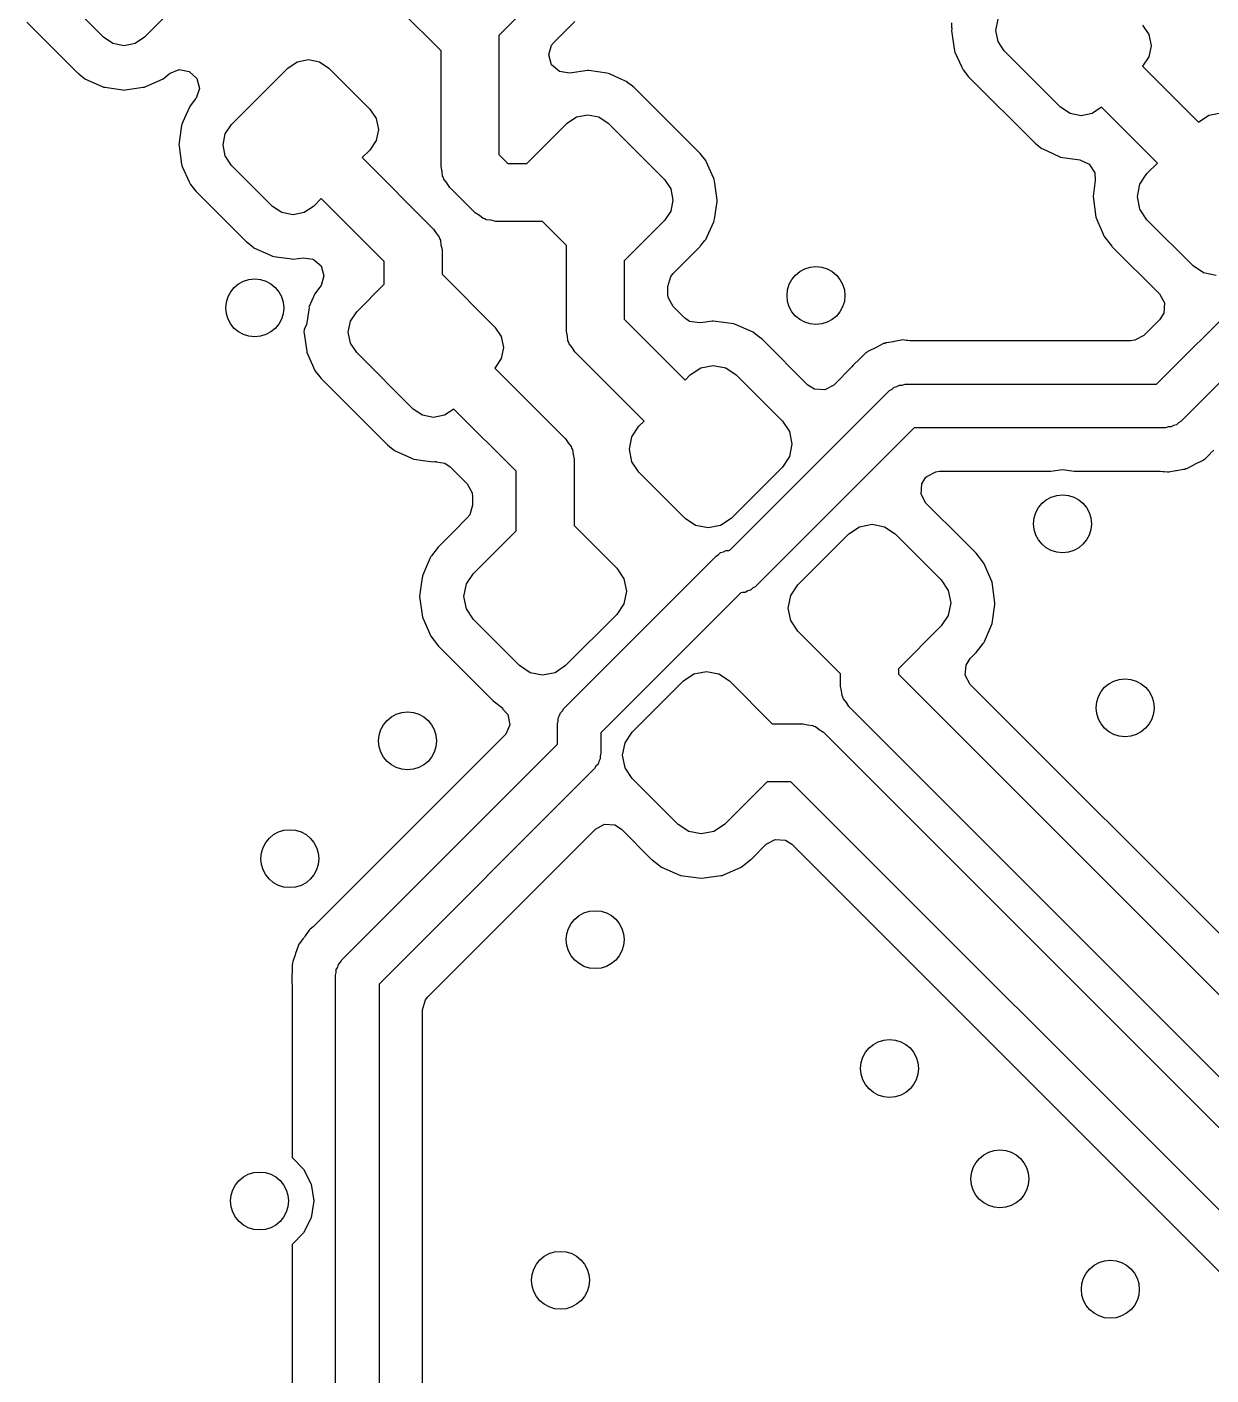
# Model space of a CAD drawing. Extents: x 4.14 to 7.68, y -5.31 to -1.77.
# Drawn here: x 4.9456 to 5.2674, y -3.5533 to -3.187 of the extents above; entities that cross this region are included whole.
import ezdxf

# ---------------------------------------------------------------- set-up
doc = ezdxf.new("R2010")
doc.units = 0
doc.header["$MEASUREMENT"] = 0
doc.layers.add('BLACK', color=7, linetype='CONTINUOUS')

msp = doc.modelspace()

# ---------------------------------------------------------------- linework, layer by layer
at = {"layer": 'BLACK', "linetype": 'CONTINUOUS'}
for p, q in [((5.25255, -3.28409), (5.40909, -3.12755)), ((5.41918, -3.13418), (5.25918, -3.29418)), ((4.99282, -3.17451), (4.97751, -3.18982)), ((4.96638, -3.18982), (4.95524, -3.17869)), ((5.08476, -3.17845), (5.07384, -3.18936)), ((5.05809, -3.19354), (5.04718, -3.18262)), ((4.94556, -3.18574), (4.95933, -3.19951)), ((5.08881, -3.19112), (5.09444, -3.18549)), ((5.19682, -3.18587), (5.19687, -3.18724)), ((5.20887, -3.18795), (5.20947, -3.18493)), ((5.24876, -3.18655), (5.25047, -3.18911)), ((4.96893, -3.19153), (4.96638, -3.18982)), ((4.97751, -3.18982), (4.97496, -3.19153)), ((5.07384, -3.18936), (5.07384, -3.22171)), ((5.19689, -3.1876), (5.19684, -3.18795)), ((5.19684, -3.18795), (5.19694, -3.18865)), ((5.19687, -3.18724), (5.19689, -3.18724)), ((5.19689, -3.18724), (5.19689, -3.1876)), ((5.19694, -3.18865), (5.19746, -3.19229)), ((5.20947, -3.19096), (5.20887, -3.18795)), ((5.25047, -3.18911), (5.25106, -3.19212)), ((4.97195, -3.19213), (4.96893, -3.19153)), ((4.97496, -3.19153), (4.97195, -3.19213)), ((5.05809, -3.22497), (5.05809, -3.19354)), ((5.08736, -3.19463), (5.08815, -3.19195)), ((5.08815, -3.19195), (5.08881, -3.19112)), ((5.19746, -3.19229), (5.19764, -3.19353)), ((5.19764, -3.19353), (5.19778, -3.19385)), ((5.19778, -3.19385), (5.19778, -3.19385)), ((5.19778, -3.19385), (5.19965, -3.19797)), ((5.21118, -3.19351), (5.20947, -3.19096)), ((5.22649, -3.20882), (5.21118, -3.19351)), ((5.25106, -3.19212), (5.25047, -3.19513)), ((5.01649, -3.19818), (5.01904, -3.19647)), ((5.01904, -3.19647), (5.02205, -3.19587)), ((5.02205, -3.19587), (5.02507, -3.19647)), ((5.02507, -3.19647), (5.02762, -3.19818)), ((5.08815, -3.19731), (5.08736, -3.19463)), ((5.09026, -3.19914), (5.08815, -3.19731)), ((5.25047, -3.19513), (5.24876, -3.19769)), ((4.95933, -3.19951), (4.95944, -3.19959)), ((4.95944, -3.19959), (4.95944, -3.19959)), ((4.95944, -3.19959), (4.95967, -3.19978)), ((4.95967, -3.19978), (4.96122, -3.20103)), ((4.96122, -3.20103), (4.9615, -3.20116)), ((4.9615, -3.20116), (4.9615, -3.20116)), ((4.9615, -3.20116), (4.96604, -3.20322)), ((4.97785, -3.20322), (4.98239, -3.20116)), ((4.98239, -3.20116), (4.98267, -3.20103)), ((4.98239, -3.20116), (4.98239, -3.20116)), ((4.98267, -3.20103), (4.98291, -3.20083)), ((4.98291, -3.20083), (4.98434, -3.19968)), ((4.98434, -3.19968), (4.98693, -3.19862)), ((4.98693, -3.19862), (4.98968, -3.19912)), ((4.98968, -3.19912), (4.99172, -3.20102)), ((4.99172, -3.20102), (4.99241, -3.20373)), ((5.00118, -3.21349), (5.01649, -3.19818)), ((5.02762, -3.19818), (5.03876, -3.20931)), ((5.09302, -3.19954), (5.09026, -3.19914)), ((5.09795, -3.19884), (5.09302, -3.19954)), ((5.0983, -3.19889), (5.09795, -3.19884)), ((5.10318, -3.19959), (5.0983, -3.19889)), ((5.10353, -3.19964), (5.10318, -3.19959)), ((5.10318, -3.19959), (5.10318, -3.19959)), ((5.10385, -3.19978), (5.10353, -3.19964)), ((5.10658, -3.20102), (5.10385, -3.19978)), ((5.10385, -3.19978), (5.10385, -3.19978)), ((5.10867, -3.20197), (5.10658, -3.20102)), ((5.19965, -3.19797), (5.19997, -3.19867)), ((5.19997, -3.19867), (5.20149, -3.20056)), ((5.20149, -3.20056), (5.21944, -3.21851)), ((5.24876, -3.19769), (5.24876, -3.19769)), ((5.24876, -3.19769), (5.26395, -3.21288)), ((4.96604, -3.20322), (4.96636, -3.20336)), ((4.96636, -3.20336), (4.96671, -3.20341)), ((4.96671, -3.20341), (4.96671, -3.20341)), ((4.96671, -3.20341), (4.9716, -3.20411)), ((4.9716, -3.20411), (4.97195, -3.20416)), ((4.97195, -3.20416), (4.97229, -3.20411)), ((4.97229, -3.20411), (4.97718, -3.20341)), ((4.97718, -3.20341), (4.97753, -3.20336)), ((4.97718, -3.20341), (4.97718, -3.20341)), ((4.97753, -3.20336), (4.97785, -3.20322)), ((4.99241, -3.20373), (4.99152, -3.20638)), ((5.10891, -3.20217), (5.10867, -3.20197)), ((5.10977, -3.20285), (5.10891, -3.20217)), ((5.10891, -3.20217), (5.10891, -3.20217)), ((5.11056, -3.20349), (5.10977, -3.20285)), ((5.12851, -3.22144), (5.11056, -3.20349)), ((4.98984, -3.20861), (4.98878, -3.21095)), ((4.98997, -3.20833), (4.98984, -3.20861)), ((4.98984, -3.20861), (4.98984, -3.20861)), ((4.99132, -3.20666), (4.98997, -3.20833)), ((4.99152, -3.20638), (4.99132, -3.20666)), ((4.98878, -3.21095), (4.98764, -3.21347)), ((5.03876, -3.20931), (5.04047, -3.21187)), ((5.04047, -3.21187), (5.04106, -3.21488)), ((5.09238, -3.21318), (5.09493, -3.21147)), ((5.09493, -3.21147), (5.09795, -3.21087)), ((5.09795, -3.21087), (5.10096, -3.21147)), ((5.10096, -3.21147), (5.10351, -3.21318)), ((5.22904, -3.21053), (5.22649, -3.20882)), ((5.23205, -3.21113), (5.22904, -3.21053)), ((5.23507, -3.21053), (5.23205, -3.21113)), ((5.23762, -3.20882), (5.23507, -3.21053)), ((5.2528, -3.224), (5.23762, -3.20882)), ((5.26395, -3.21288), (5.26673, -3.21102)), ((5.26673, -3.21102), (5.27012, -3.21034)), ((4.9875, -3.2144), (4.98684, -3.21905)), ((4.98759, -3.21382), (4.9875, -3.2144)), ((4.98764, -3.21347), (4.98759, -3.21382)), ((4.98759, -3.21382), (4.98759, -3.21382)), ((4.99947, -3.21604), (5.00118, -3.21349)), ((5.04106, -3.21488), (5.04047, -3.21789)), ((5.08146, -3.22409), (5.09238, -3.21318)), ((5.10351, -3.21318), (5.11882, -3.22849)), ((4.98684, -3.21905), (4.98689, -3.2194)), ((4.98689, -3.2194), (4.98758, -3.22427)), ((4.99887, -3.21905), (4.99947, -3.21604)), ((4.99947, -3.22207), (4.99887, -3.21905)), ((5.04047, -3.21789), (5.03876, -3.22045)), ((5.21944, -3.21851), (5.21955, -3.21859)), ((5.21955, -3.21859), (5.21955, -3.21859)), ((5.21955, -3.21859), (5.22109, -3.21983)), ((5.00118, -3.22462), (4.99947, -3.22207)), ((5.03876, -3.22045), (5.03667, -3.22253)), ((5.03667, -3.22253), (5.05608, -3.24194)), ((5.07384, -3.22171), (5.07623, -3.22409)), ((5.13003, -3.22333), (5.12851, -3.22144)), ((5.22109, -3.21983), (5.22133, -3.22003)), ((5.22133, -3.22003), (5.22161, -3.22016)), ((5.22161, -3.22016), (5.22161, -3.22016)), ((5.22161, -3.22016), (5.22435, -3.2214)), ((5.22435, -3.2214), (5.22647, -3.22236)), ((5.22647, -3.22236), (5.23171, -3.22311)), ((5.23171, -3.22311), (5.23426, -3.22427)), ((4.98758, -3.22427), (4.98764, -3.22464)), ((4.98764, -3.22464), (4.98778, -3.22496)), ((4.98778, -3.22496), (4.98778, -3.22496)), ((4.98778, -3.22496), (4.98966, -3.22909)), ((5.01231, -3.23576), (5.00118, -3.22462)), ((5.05839, -3.22625), (5.05809, -3.22497)), ((5.05853, -3.22756), (5.05839, -3.22625)), ((5.07623, -3.22409), (5.08146, -3.22409)), ((5.13016, -3.22361), (5.13003, -3.22333)), ((5.13222, -3.22815), (5.13016, -3.22361)), ((5.13016, -3.22361), (5.13016, -3.22361)), ((5.23426, -3.22427), (5.23577, -3.22662)), ((5.23577, -3.22662), (5.23592, -3.2287)), ((5.24802, -3.22973), (5.24994, -3.22686)), ((5.24994, -3.22686), (5.2528, -3.224)), ((4.98966, -3.22909), (4.98997, -3.22978)), ((4.98997, -3.22978), (4.99149, -3.23167)), ((5.05877, -3.22794), (5.05853, -3.22756)), ((5.05887, -3.22838), (5.05877, -3.22794)), ((5.05969, -3.22941), (5.05887, -3.22838)), ((5.06039, -3.23053), (5.05969, -3.22941)), ((5.0674, -3.23753), (5.06039, -3.23053)), ((5.11882, -3.22849), (5.12053, -3.23104)), ((5.13236, -3.22847), (5.13222, -3.22815)), ((5.13241, -3.22882), (5.13236, -3.22847)), ((5.13298, -3.23274), (5.13241, -3.22882)), ((5.13241, -3.22882), (5.13241, -3.22882)), ((5.23592, -3.2287), (5.23532, -3.23312)), ((5.24734, -3.23312), (5.24802, -3.22973)), ((4.99149, -3.23167), (5.00526, -3.24544)), ((5.02553, -3.23367), (5.02345, -3.23576)), ((5.04263, -3.25076), (5.02553, -3.23367)), ((5.12053, -3.23104), (5.12113, -3.23405)), ((5.12113, -3.23405), (5.12053, -3.23707)), ((5.13316, -3.23405), (5.13298, -3.23274)), ((5.13311, -3.2344), (5.13316, -3.23405)), ((5.23532, -3.23312), (5.23609, -3.23874)), ((5.24802, -3.23651), (5.24734, -3.23312)), ((5.01487, -3.23747), (5.01231, -3.23576)), ((5.01788, -3.23806), (5.01487, -3.23747)), ((5.02089, -3.23747), (5.01788, -3.23806)), ((5.02345, -3.23576), (5.02089, -3.23747)), ((5.06851, -3.23823), (5.0674, -3.23753)), ((5.12053, -3.23707), (5.11882, -3.23962)), ((5.13242, -3.23922), (5.13311, -3.2344)), ((5.24994, -3.23938), (5.24802, -3.23651)), ((5.06954, -3.23906), (5.06851, -3.23823)), ((5.06998, -3.23916), (5.06954, -3.23906)), ((5.07036, -3.2394), (5.06998, -3.23916)), ((5.07167, -3.23955), (5.07036, -3.2394)), ((5.07295, -3.23984), (5.07167, -3.23955)), ((5.08564, -3.23984), (5.07295, -3.23984)), ((5.09216, -3.24636), (5.08564, -3.23984)), ((5.11882, -3.23962), (5.10791, -3.25054)), ((5.13041, -3.24394), (5.13222, -3.23996)), ((5.13222, -3.23996), (5.13236, -3.23964)), ((5.13222, -3.23996), (5.13222, -3.23996)), ((5.13236, -3.23964), (5.13242, -3.23922)), ((5.23609, -3.23874), (5.23834, -3.24394)), ((5.26247, -3.25191), (5.24994, -3.23938)), ((5.05608, -3.24194), (5.05678, -3.24306)), ((5.05678, -3.24306), (5.0576, -3.24409)), ((5.0576, -3.24409), (5.0577, -3.24453)), ((5.0577, -3.24453), (5.05794, -3.24491)), ((5.05794, -3.24491), (5.05808, -3.24622)), ((5.12865, -3.2465), (5.12983, -3.24502)), ((5.12983, -3.24502), (5.13003, -3.24478)), ((5.12983, -3.24502), (5.12983, -3.24502)), ((5.13003, -3.24478), (5.13041, -3.24394)), ((5.23834, -3.24394), (5.24044, -3.24661)), ((5.00526, -3.24544), (5.00537, -3.24553)), ((5.00537, -3.24553), (5.00537, -3.24553)), ((5.00537, -3.24553), (5.00691, -3.24677)), ((5.00691, -3.24677), (5.00715, -3.24696)), ((5.00715, -3.24696), (5.00744, -3.24709)), ((5.00744, -3.24709), (5.00744, -3.24709)), ((5.00744, -3.24709), (5.01178, -3.24906)), ((5.05808, -3.24622), (5.05837, -3.2475)), ((5.05837, -3.2475), (5.05837, -3.25417)), ((5.09216, -3.2697), (5.09216, -3.24636)), ((5.12119, -3.25399), (5.12841, -3.24676)), ((5.12841, -3.24676), (5.12851, -3.24667)), ((5.12851, -3.24667), (5.12865, -3.2465)), ((5.24044, -3.24661), (5.24054, -3.24672)), ((5.24054, -3.24672), (5.25336, -3.25954)), ((5.01178, -3.24906), (5.01229, -3.2493)), ((5.01229, -3.2493), (5.01264, -3.24935)), ((5.01264, -3.24935), (5.01264, -3.24935)), ((5.01264, -3.24935), (5.01753, -3.25005)), ((5.01753, -3.25005), (5.01788, -3.2501)), ((5.01788, -3.2501), (5.0206, -3.24971)), ((5.0206, -3.24971), (5.02337, -3.25011)), ((5.02337, -3.25011), (5.02548, -3.25194)), ((5.02548, -3.25194), (5.02627, -3.25462)), ((5.04263, -3.25693), (5.04263, -3.25076)), ((5.10791, -3.25054), (5.10791, -3.26644)), ((5.26534, -3.25383), (5.26247, -3.25191)), ((5.02627, -3.25462), (5.02548, -3.2573)), ((5.05837, -3.25417), (5.07276, -3.26855)), ((5.11974, -3.2575), (5.12053, -3.25481)), ((5.12053, -3.25481), (5.12119, -3.25399)), ((5.26873, -3.25451), (5.26534, -3.25383)), ((5.02384, -3.2595), (5.02219, -3.26314)), ((5.02397, -3.25922), (5.02384, -3.2595)), ((5.02384, -3.2595), (5.02384, -3.2595)), ((5.02517, -3.25773), (5.02397, -3.25922)), ((5.02548, -3.2573), (5.02517, -3.25773)), ((5.03518, -3.26438), (5.04263, -3.25693)), ((5.11974, -3.25949), (5.11974, -3.2575)), ((5.11985, -3.26054), (5.11974, -3.25949)), ((5.25336, -3.25954), (5.2547, -3.26199)), ((5.02222, -3.26335), (5.0215, -3.26791)), ((5.02219, -3.26314), (5.02222, -3.26335)), ((5.12119, -3.26299), (5.11985, -3.26054)), ((5.1229, -3.26471), (5.12119, -3.26299)), ((5.2547, -3.26199), (5.2545, -3.26478)), ((5.03287, -3.26995), (5.03347, -3.26693)), ((5.03347, -3.26693), (5.03518, -3.26438)), ((5.10791, -3.26644), (5.12443, -3.28296)), ((5.12424, -3.26604), (5.1229, -3.26471)), ((5.12566, -3.26703), (5.12424, -3.26604)), ((5.12842, -3.26745), (5.12566, -3.26703)), ((5.13175, -3.267), (5.13004, -3.26723)), ((5.13208, -3.26695), (5.13175, -3.267)), ((5.1377, -3.26772), (5.13208, -3.26695)), ((5.25336, -3.26656), (5.24911, -3.27081)), ((5.2545, -3.26478), (5.25336, -3.26656)), ((5.02094, -3.26925), (5.02084, -3.26995)), ((5.02084, -3.26995), (5.02089, -3.27029)), ((5.02089, -3.27029), (5.02158, -3.27516)), ((5.02098, -3.26893), (5.02094, -3.26925)), ((5.0215, -3.26791), (5.02098, -3.26893)), ((5.03347, -3.27296), (5.03287, -3.26995)), ((5.07276, -3.26855), (5.07447, -3.27111)), ((5.09245, -3.27099), (5.09216, -3.2697)), ((5.13004, -3.26723), (5.12842, -3.26745)), ((5.1429, -3.26997), (5.1377, -3.26772)), ((5.14364, -3.27055), (5.1429, -3.26997)), ((5.14546, -3.27197), (5.14364, -3.27055)), ((5.24911, -3.27081), (5.24665, -3.27215)), ((5.03518, -3.27551), (5.03347, -3.27296)), ((5.07447, -3.27111), (5.07506, -3.27412)), ((5.07506, -3.27412), (5.07447, -3.27713)), ((5.0926, -3.27229), (5.09245, -3.27099)), ((5.09284, -3.27268), (5.0926, -3.27229)), ((5.09294, -3.27312), (5.09284, -3.27268)), ((5.09376, -3.27415), (5.09294, -3.27312)), ((5.09446, -3.27526), (5.09376, -3.27415)), ((5.14557, -3.27207), (5.14546, -3.27197)), ((5.14546, -3.27197), (5.14546, -3.27197)), ((5.1578, -3.2843), (5.14557, -3.27207)), ((5.1762, -3.27416), (5.17445, -3.275)), ((5.17634, -3.2741), (5.1762, -3.27416)), ((5.17839, -3.27303), (5.17634, -3.2741)), ((5.17867, -3.27298), (5.17839, -3.27303)), ((5.17893, -3.27286), (5.17867, -3.27298)), ((5.17929, -3.2728), (5.17893, -3.27286)), ((5.18095, -3.27255), (5.17929, -3.2728)), ((5.17929, -3.2728), (5.17929, -3.2728)), ((5.18121, -3.27251), (5.18095, -3.27255)), ((5.18136, -3.27249), (5.18121, -3.27251)), ((5.18327, -3.27214), (5.18136, -3.27249)), ((5.18364, -3.27207), (5.18327, -3.27214)), ((5.18327, -3.27214), (5.18327, -3.27214)), ((5.18448, -3.27217), (5.18364, -3.27207)), ((5.18496, -3.27223), (5.18448, -3.27217)), ((5.18555, -3.27226), (5.18496, -3.27223)), ((5.2456, -3.27226), (5.18555, -3.27226)), ((5.24665, -3.27215), (5.2456, -3.27226)), ((5.02158, -3.27516), (5.02164, -3.27553)), ((5.02164, -3.27553), (5.02178, -3.27585)), ((5.02178, -3.27585), (5.02178, -3.27585)), ((5.02178, -3.27585), (5.02383, -3.28035)), ((5.05049, -3.29082), (5.03518, -3.27551)), ((5.07447, -3.27713), (5.07276, -3.27969)), ((5.11329, -3.2941), (5.09446, -3.27526)), ((5.17185, -3.27726), (5.1702, -3.27879)), ((5.17199, -3.27712), (5.17185, -3.27726)), ((5.17346, -3.27566), (5.17199, -3.27712)), ((5.17366, -3.27549), (5.17346, -3.27566)), ((5.17391, -3.27536), (5.17366, -3.27549)), ((5.17412, -3.27516), (5.17391, -3.27536)), ((5.17391, -3.27536), (5.17391, -3.27536)), ((5.17445, -3.275), (5.17412, -3.27516)), ((5.02383, -3.28035), (5.02397, -3.28067)), ((5.02397, -3.28067), (5.02549, -3.28256)), ((5.07276, -3.27969), (5.07276, -3.27969)), ((5.07276, -3.27969), (5.09196, -3.29889)), ((5.12443, -3.28296), (5.12582, -3.28157)), ((5.12582, -3.28157), (5.12869, -3.27965)), ((5.12869, -3.27965), (5.13208, -3.27897)), ((5.13208, -3.27897), (5.13547, -3.27965)), ((5.13547, -3.27965), (5.13835, -3.28157)), ((5.13835, -3.28157), (5.15087, -3.2941)), ((5.16984, -3.27928), (5.16482, -3.2843)), ((5.17006, -3.27904), (5.16984, -3.27928)), ((5.1702, -3.27879), (5.17006, -3.27904)), ((5.02549, -3.28256), (5.04344, -3.30051)), ((5.15958, -3.28544), (5.1578, -3.2843)), ((5.16237, -3.28564), (5.15958, -3.28544)), ((5.16482, -3.2843), (5.16237, -3.28564)), ((5.18002, -3.28582), (5.1807, -3.28544)), ((5.1807, -3.28544), (5.18125, -3.28489)), ((5.18125, -3.28489), (5.182, -3.28468)), ((5.182, -3.28468), (5.18267, -3.2843)), ((5.18267, -3.2843), (5.18345, -3.2843)), ((5.18345, -3.2843), (5.1842, -3.28409)), ((5.1842, -3.28409), (5.25255, -3.28409)), ((5.13672, -3.32913), (5.18002, -3.28582)), ((5.05304, -3.29253), (5.05049, -3.29082)), ((5.05605, -3.29313), (5.05304, -3.29253)), ((5.05907, -3.29253), (5.05605, -3.29313)), ((5.06162, -3.29082), (5.05907, -3.29253)), ((5.07851, -3.30771), (5.06162, -3.29082)), ((5.10998, -3.29836), (5.1119, -3.29549)), ((5.1119, -3.29549), (5.11329, -3.2941)), ((5.18665, -3.29591), (5.14343, -3.33912)), ((5.15087, -3.2941), (5.15279, -3.29697)), ((5.255, -3.29591), (5.18665, -3.29591)), ((5.25575, -3.2957), (5.255, -3.29591)), ((5.25653, -3.2957), (5.25575, -3.2957)), ((5.2572, -3.29532), (5.25653, -3.2957)), ((5.25795, -3.29511), (5.2572, -3.29532)), ((5.2585, -3.29456), (5.25795, -3.29511)), ((5.25918, -3.29418), (5.2585, -3.29456)), ((5.09196, -3.29889), (5.09266, -3.30001)), ((5.09266, -3.30001), (5.09348, -3.30104)), ((5.1093, -3.30175), (5.10998, -3.29836)), ((5.15279, -3.29697), (5.15347, -3.30036)), ((5.04344, -3.30051), (5.04354, -3.30059)), ((5.04354, -3.30059), (5.04355, -3.30059)), ((5.04355, -3.30059), (5.04463, -3.30147)), ((5.04463, -3.30147), (5.04533, -3.30203)), ((5.04533, -3.30203), (5.04561, -3.30216)), ((5.04561, -3.30216), (5.04561, -3.30216)), ((5.04561, -3.30216), (5.04986, -3.30409)), ((5.09348, -3.30104), (5.09358, -3.30148)), ((5.09358, -3.30148), (5.09382, -3.30186)), ((5.09382, -3.30186), (5.09397, -3.30317)), ((5.09397, -3.30317), (5.09426, -3.30445)), ((5.10998, -3.30514), (5.1093, -3.30175)), ((5.15279, -3.30375), (5.15087, -3.30662)), ((5.15347, -3.30036), (5.15279, -3.30375)), ((5.26574, -3.30434), (5.26721, -3.30288)), ((5.26721, -3.30288), (5.26735, -3.30274)), ((5.26735, -3.30274), (5.26812, -3.30203)), ((5.04986, -3.30409), (5.05047, -3.30436)), ((5.05047, -3.30436), (5.05082, -3.30441)), ((5.05082, -3.30441), (5.05082, -3.30441)), ((5.05082, -3.30441), (5.05328, -3.30477)), ((5.05328, -3.30477), (5.05605, -3.30516)), ((5.05605, -3.30516), (5.0564, -3.30511)), ((5.0564, -3.30511), (5.05676, -3.30511)), ((5.05676, -3.30511), (5.05676, -3.30517)), ((5.05676, -3.30517), (5.05914, -3.30552)), ((5.05914, -3.30552), (5.06059, -3.30652)), ((5.06059, -3.30652), (5.06523, -3.31116)), ((5.09426, -3.30445), (5.09426, -3.32248)), ((5.1119, -3.30802), (5.10998, -3.30514)), ((5.15087, -3.30662), (5.13695, -3.32054)), ((5.22384, -3.30774), (5.227, -3.30724)), ((5.227, -3.30724), (5.23016, -3.30774)), ((5.25783, -3.30751), (5.25799, -3.30749)), ((5.25799, -3.30749), (5.25991, -3.3072)), ((5.25991, -3.3072), (5.26027, -3.30714)), ((5.25991, -3.3072), (5.25991, -3.3072)), ((5.26027, -3.30714), (5.26053, -3.30702)), ((5.26053, -3.30702), (5.26081, -3.30697)), ((5.26081, -3.30697), (5.26286, -3.3059)), ((5.26286, -3.3059), (5.263, -3.30584)), ((5.263, -3.30584), (5.26508, -3.30483)), ((5.26508, -3.30483), (5.26529, -3.30464)), ((5.26529, -3.30464), (5.26554, -3.30451)), ((5.26529, -3.30464), (5.26529, -3.30464)), ((5.26554, -3.30451), (5.26574, -3.30434)), ((5.06523, -3.31116), (5.06657, -3.31361)), ((5.07851, -3.32388), (5.07851, -3.30771)), ((5.12443, -3.32054), (5.1119, -3.30802)), ((5.18856, -3.31394), (5.18876, -3.31115)), ((5.18876, -3.31115), (5.1899, -3.30938)), ((5.1899, -3.30938), (5.19009, -3.30919)), ((5.19009, -3.30919), (5.19255, -3.30785)), ((5.19255, -3.30785), (5.1936, -3.30774)), ((5.1936, -3.30774), (5.22384, -3.30774)), ((5.23016, -3.30774), (5.25365, -3.30774)), ((5.25365, -3.30774), (5.25424, -3.30777)), ((5.25424, -3.30777), (5.25459, -3.30781)), ((5.25459, -3.30781), (5.25556, -3.30793)), ((5.25556, -3.30793), (5.25593, -3.30786)), ((5.25593, -3.30786), (5.25783, -3.30751)), ((5.25593, -3.30786), (5.25593, -3.30786)), ((5.06657, -3.31361), (5.06668, -3.31467)), ((5.06668, -3.31467), (5.06668, -3.31692)), ((5.1899, -3.3164), (5.18856, -3.31394)), ((5.06668, -3.31692), (5.06589, -3.3196)), ((5.19988, -3.32637), (5.1899, -3.3164)), ((5.06523, -3.32043), (5.06132, -3.32434)), ((5.06589, -3.3196), (5.06523, -3.32043)), ((5.1273, -3.32246), (5.12443, -3.32054)), ((5.13695, -3.32054), (5.13408, -3.32246)), ((5.17184, -3.3228), (5.17523, -3.32212)), ((5.17523, -3.32212), (5.17862, -3.3228)), ((5.06132, -3.32434), (5.0574, -3.32826)), ((5.0669, -3.33549), (5.07851, -3.32388)), ((5.09426, -3.32248), (5.10587, -3.3341)), ((5.13069, -3.32314), (5.1273, -3.32246)), ((5.13408, -3.32246), (5.13069, -3.32314)), ((5.15505, -3.33864), (5.16897, -3.32472)), ((5.16897, -3.32472), (5.17184, -3.3228)), ((5.17862, -3.3228), (5.1815, -3.32472)), ((5.1815, -3.32472), (5.19402, -3.33725)), ((5.0573, -3.32838), (5.0555, -3.33068)), ((5.0574, -3.32826), (5.0573, -3.32838)), ((5.13483, -3.32963), (5.13551, -3.32924)), ((5.13551, -3.32924), (5.13628, -3.32924)), ((5.13628, -3.32924), (5.13672, -3.32913)), ((5.20353, -3.33002), (5.19988, -3.32637)), ((5.05517, -3.33123), (5.05407, -3.33378)), ((5.0553, -3.33093), (5.05517, -3.33123)), ((5.05517, -3.33123), (5.05517, -3.33123)), ((5.0555, -3.33068), (5.0553, -3.33093)), ((5.0555, -3.33068), (5.0555, -3.33068)), ((5.09147, -3.37216), (5.13286, -3.33077)), ((5.13286, -3.33077), (5.13353, -3.33038)), ((5.13353, -3.33038), (5.13408, -3.32983)), ((5.13408, -3.32983), (5.13483, -3.32963)), ((5.20562, -3.33269), (5.20353, -3.33002)), ((5.20787, -3.33789), (5.20562, -3.33269)), ((5.05305, -3.33614), (5.05281, -3.33789)), ((5.05407, -3.33378), (5.05305, -3.33614)), ((5.06498, -3.33836), (5.0669, -3.33549)), ((5.10587, -3.3341), (5.10779, -3.33697)), ((5.05256, -3.33973), (5.05228, -3.34175)), ((5.05281, -3.33789), (5.05256, -3.33973)), ((5.0643, -3.34175), (5.06498, -3.33836)), ((5.10779, -3.33697), (5.10847, -3.34036)), ((5.10847, -3.34036), (5.10779, -3.34375)), ((5.14145, -3.34026), (5.14078, -3.34065)), ((5.1422, -3.34006), (5.14145, -3.34026)), ((5.14275, -3.33951), (5.1422, -3.34006)), ((5.14343, -3.33912), (5.14275, -3.33951)), ((5.15313, -3.34151), (5.15505, -3.33864)), ((5.19402, -3.33725), (5.19594, -3.34012)), ((5.19594, -3.34012), (5.19662, -3.34351)), ((5.20864, -3.34351), (5.20787, -3.33789)), ((5.05228, -3.34175), (5.05305, -3.34737)), ((5.06498, -3.34514), (5.0643, -3.34175)), ((5.13957, -3.34077), (5.10155, -3.37879)), ((5.10779, -3.34375), (5.10587, -3.34662)), ((5.14, -3.34065), (5.13957, -3.34077)), ((5.14078, -3.34065), (5.14, -3.34065)), ((5.15245, -3.3449), (5.15313, -3.34151)), ((5.19662, -3.34351), (5.19594, -3.3469)), ((5.20787, -3.34913), (5.20859, -3.34391)), ((5.20859, -3.34391), (5.2086, -3.34385)), ((5.2086, -3.34385), (5.20864, -3.34351)), ((5.05305, -3.34737), (5.0553, -3.35257)), ((5.0669, -3.34802), (5.06498, -3.34514)), ((5.10587, -3.34662), (5.09195, -3.36054)), ((5.15313, -3.34829), (5.15245, -3.3449)), ((5.19594, -3.3469), (5.19402, -3.34977)), ((5.07943, -3.36054), (5.0669, -3.34802)), ((5.15505, -3.35117), (5.15313, -3.34829)), ((5.16666, -3.36278), (5.15505, -3.35117)), ((5.19402, -3.34977), (5.18241, -3.36139)), ((5.20577, -3.35398), (5.20768, -3.34956)), ((5.20768, -3.34956), (5.20787, -3.34913)), ((5.0553, -3.35257), (5.0574, -3.35524)), ((5.20426, -3.35606), (5.20543, -3.35458)), ((5.20543, -3.35458), (5.20562, -3.35433)), ((5.20543, -3.35458), (5.20543, -3.35458)), ((5.20562, -3.35433), (5.20577, -3.35398)), ((5.0574, -3.35524), (5.0575, -3.35535)), ((5.0575, -3.35535), (5.06127, -3.35912)), ((5.20078, -3.36038), (5.20192, -3.35861)), ((5.20192, -3.35861), (5.20342, -3.35711)), ((5.20342, -3.35711), (5.20353, -3.357)), ((5.20342, -3.35711), (5.20342, -3.35711)), ((5.20353, -3.357), (5.20426, -3.35606)), ((5.06127, -3.35912), (5.0722, -3.37005)), ((5.0823, -3.36246), (5.07943, -3.36054)), ((5.09195, -3.36054), (5.08908, -3.36246)), ((5.12684, -3.3628), (5.13023, -3.36212)), ((5.13023, -3.36212), (5.13362, -3.3628)), ((5.18241, -3.36139), (5.18241, -3.36285)), ((5.20058, -3.36317), (5.20078, -3.36038)), ((5.08569, -3.36314), (5.0823, -3.36246)), ((5.08908, -3.36246), (5.08569, -3.36314)), ((5.11005, -3.37864), (5.12397, -3.36472)), ((5.12397, -3.36472), (5.12684, -3.3628)), ((5.13362, -3.3628), (5.1365, -3.36472)), ((5.1365, -3.36472), (5.14811, -3.37633)), ((5.16666, -3.36611), (5.16666, -3.36278)), ((5.16695, -3.36739), (5.16666, -3.36611)), ((5.18241, -3.36285), (5.48237, -3.66281)), ((5.20192, -3.36563), (5.20058, -3.36317)), ((5.30039, -3.46409), (5.20192, -3.36563)), ((5.1671, -3.3687), (5.16695, -3.36739)), ((5.16734, -3.36908), (5.1671, -3.3687)), ((5.16744, -3.36953), (5.16734, -3.36908)), ((5.16826, -3.37055), (5.16744, -3.36953)), ((5.0722, -3.37005), (5.07231, -3.37014)), ((5.07231, -3.37014), (5.07231, -3.37014)), ((5.07231, -3.37014), (5.07487, -3.37214)), ((5.07487, -3.37214), (5.07479, -3.37225)), ((5.07479, -3.37225), (5.07628, -3.37385)), ((5.09033, -3.37414), (5.09053, -3.37339)), ((5.09053, -3.37339), (5.09108, -3.37284)), ((5.09108, -3.37284), (5.09147, -3.37216)), ((5.16896, -3.37167), (5.16826, -3.37055)), ((5.46892, -3.67163), (5.16896, -3.37167)), ((5.07677, -3.3766), (5.0757, -3.37918)), ((5.07628, -3.37385), (5.07677, -3.3766)), ((5.08974, -3.37634), (5.08994, -3.37559)), ((5.08974, -3.38191), (5.08974, -3.37634)), ((5.08994, -3.37481), (5.09033, -3.37414)), ((5.08994, -3.37559), (5.08994, -3.37481)), ((5.14811, -3.37633), (5.15645, -3.37633)), ((5.15645, -3.37633), (5.15774, -3.37663)), ((5.15774, -3.37663), (5.15904, -3.37677)), ((5.15904, -3.37677), (5.15943, -3.37702)), ((5.15943, -3.37702), (5.15987, -3.37712)), ((5.07535, -3.37957), (5.02375, -3.43117)), ((5.0757, -3.37918), (5.07535, -3.37957)), ((5.10155, -3.37879), (5.10155, -3.38436)), ((5.10813, -3.38151), (5.11005, -3.37864)), ((5.15987, -3.37712), (5.1609, -3.37794)), ((5.1609, -3.37794), (5.16201, -3.37864)), ((5.16201, -3.37864), (5.32629, -3.54292)), ((5.03116, -3.44049), (5.08974, -3.38191)), ((5.10155, -3.38436), (5.10135, -3.38511)), ((5.10745, -3.3849), (5.10813, -3.38151)), ((5.10021, -3.38786), (5.09982, -3.38853)), ((5.10076, -3.38731), (5.10021, -3.38786)), ((5.10096, -3.38656), (5.10076, -3.38731)), ((5.10135, -3.38589), (5.10096, -3.38656)), ((5.10135, -3.38511), (5.10135, -3.38589)), ((5.10813, -3.38829), (5.10745, -3.3849)), ((5.09982, -3.38853), (5.04124, -3.44711)), ((5.11005, -3.39117), (5.10813, -3.38829)), ((5.12258, -3.40369), (5.11005, -3.39117)), ((5.14672, -3.39208), (5.1351, -3.40369)), ((5.15318, -3.39208), (5.14672, -3.39208)), ((5.31235, -3.55125), (5.15318, -3.39208)), ((5.05452, -3.45056), (5.10011, -3.40497)), ((5.10011, -3.40497), (5.10256, -3.40363)), ((5.10256, -3.40363), (5.10535, -3.40383)), ((5.10535, -3.40383), (5.10712, -3.40497)), ((5.10712, -3.40497), (5.11524, -3.41309)), ((5.12545, -3.40561), (5.12258, -3.40369)), ((5.12884, -3.40629), (5.12545, -3.40561)), ((5.13223, -3.40561), (5.12884, -3.40629)), ((5.1351, -3.40369), (5.13223, -3.40561)), ((5.14244, -3.41309), (5.14644, -3.40909)), ((5.14644, -3.40909), (5.14889, -3.40775)), ((5.14889, -3.40775), (5.15168, -3.40795)), ((5.15168, -3.40795), (5.15346, -3.40909)), ((5.15346, -3.40909), (5.29585, -3.55148)), ((5.11524, -3.41309), (5.11524, -3.41309)), ((5.11524, -3.41309), (5.11535, -3.4132)), ((5.11535, -3.4132), (5.11546, -3.41329)), ((5.11546, -3.41329), (5.11546, -3.41329)), ((5.11546, -3.41329), (5.11626, -3.41391)), ((5.14015, -3.41491), (5.14222, -3.41329)), ((5.14222, -3.41329), (5.14233, -3.4132)), ((5.14222, -3.41329), (5.14222, -3.41329)), ((5.14233, -3.4132), (5.14244, -3.41309)), ((5.14244, -3.41309), (5.14244, -3.41309)), ((5.11626, -3.41391), (5.11802, -3.41529)), ((5.11802, -3.41529), (5.12322, -3.41754)), ((5.13446, -3.41754), (5.13966, -3.41529)), ((5.13966, -3.41529), (5.14015, -3.41491)), ((5.12322, -3.41754), (5.12884, -3.41831)), ((5.12884, -3.41831), (5.12957, -3.41821)), ((5.12957, -3.41821), (5.13412, -3.41759)), ((5.13412, -3.41759), (5.13446, -3.41754)), ((5.02331, -3.43156), (5.02255, -3.43216)), ((5.02375, -3.43117), (5.02331, -3.43156)), ((5.02055, -3.43482), (5.0199, -3.43571)), ((5.02086, -3.43441), (5.02055, -3.43482)), ((5.02095, -3.43429), (5.02086, -3.43441)), ((5.02117, -3.43397), (5.02095, -3.43429)), ((5.02177, -3.4331), (5.02117, -3.43397)), ((5.02205, -3.43269), (5.02177, -3.4331)), ((5.02226, -3.43239), (5.02205, -3.43269)), ((5.02205, -3.43269), (5.02205, -3.43269)), ((5.02255, -3.43216), (5.02226, -3.43239)), ((5.02255, -3.43216), (5.02255, -3.43216)), ((5.01848, -3.43912), (5.01784, -3.44095)), ((5.01853, -3.43898), (5.01848, -3.43912)), ((5.01859, -3.43878), (5.01853, -3.43898)), ((5.01923, -3.43677), (5.01859, -3.43878)), ((5.01939, -3.43654), (5.01923, -3.43677)), ((5.01948, -3.43627), (5.01939, -3.43654)), ((5.0199, -3.43571), (5.01948, -3.43627)), ((5.01762, -3.44186), (5.0176, -3.44212)), ((5.0176, -3.44212), (5.0176, -3.44419)), ((5.0177, -3.44159), (5.01762, -3.44186)), ((5.01772, -3.4413), (5.0177, -3.44159)), ((5.0177, -3.44159), (5.0177, -3.44159)), ((5.01784, -3.44095), (5.01772, -3.4413)), ((5.02963, -3.44314), (5.03002, -3.44246)), ((5.03002, -3.44246), (5.03022, -3.44171)), ((5.03022, -3.44171), (5.03077, -3.44116)), ((5.03077, -3.44116), (5.03116, -3.44049)), ((5.01759, -3.44439), (5.01751, -3.44663)), ((5.01751, -3.44663), (5.01758, -3.44691)), ((5.0176, -3.44419), (5.01759, -3.44439)), ((5.02943, -3.44467), (5.02963, -3.44391)), ((5.02943, -3.70415), (5.02943, -3.44467)), ((5.02963, -3.44391), (5.02963, -3.44314)), ((5.01758, -3.44691), (5.0176, -3.44724)), ((5.0176, -3.44724), (5.0176, -3.49421)), ((5.04124, -3.44711), (5.04124, -3.7017)), ((5.05307, -3.45407), (5.05386, -3.45139)), ((5.05386, -3.45139), (5.05452, -3.45056)), ((5.05307, -3.59825), (5.05307, -3.45407)), ((5.0176, -3.49421), (5.02072, -3.49734)), ((5.02072, -3.49734), (5.02282, -3.50145)), ((5.02282, -3.50145), (5.02354, -3.50601)), ((5.02354, -3.50601), (5.02282, -3.51058)), ((5.02282, -3.51058), (5.02072, -3.51469)), ((5.02072, -3.51469), (5.0176, -3.51782)), ((5.0176, -3.51782), (5.0176, -3.69959))]:
    msp.add_line(p, q, dxfattribs=at)
at = {"layer": 'BLACK'}
for centre in [(5.16, -3.26), (5.00746, -3.26335), (5.227, -3.322), (5.244, -3.372), (5.049, -3.381), (5.017, -3.413), (5.1, -3.435), (5.18, -3.47), (5.21, -3.5), (5.00878, -3.50601), (5.09055, -3.52756), (5.24, -3.53)]:
    msp.add_circle(centre, 0.00787, dxfattribs=at)

doc.saveas('drawing.dxf')
